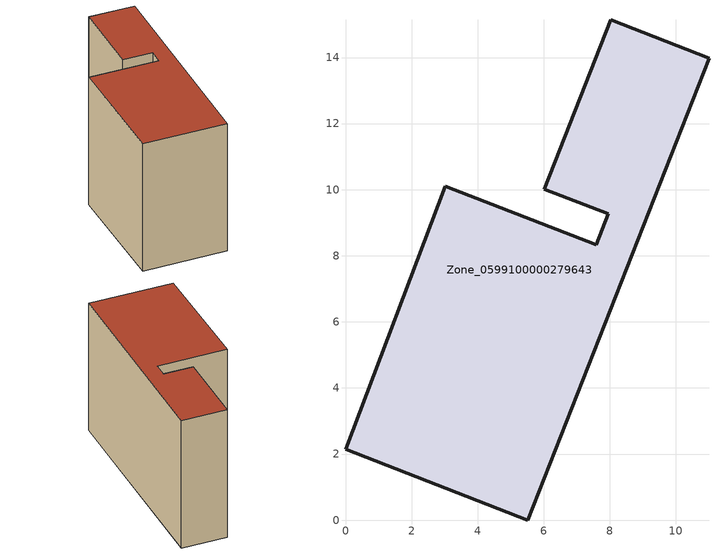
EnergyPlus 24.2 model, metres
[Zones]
Zone_0599100000279643
 floor ground (C_G): 0,2.14 3.02,10.11 7.59,8.33 7.95,9.27 6.02,10.02 8.02,15.14 11,13.98 5.51,0 z0
 wall outside (C_F): 3.02,10.11 0,2.14 5.51,0 11,13.98 8.02,15.14 6.02,10.02 7.95,9.27 7.59,8.33 3.02,10.11 z0:9.7
 roof outside (C_R): 7.95,9.27 7.59,8.33 3.02,10.11 0,2.14 5.51,0 11,13.98 8.02,15.14 6.02,10.02 z9.7
[BUILDING]
Pand.0599100000279643: North Axis=0; Terrain=City; Loads Convergence Tolerance Value=0.04; Temperature Convergence Tolerance Value=0.4; Solar Distribution=FullExterior; Maximum Number of Warmup Days=25; Minimum Number of Warmup Days=1
[Site:Location]
Rotterdam.The.Hague.AP_ZH_NLD Design_Conditions: Latitude=51.96; Longitude=4.45; Time Zone=1; Elevation=-4.5
[SITE:GROUNDTEMPERATURE:BUILDINGSURFACE]
18, 18, 18, 18, 18, 18, 18, 18, 18, 18, 18, 18
[MATERIAL] Thermal Absorptance=0.9; Solar Absorptance=0.7; Visible Absorptance=0.7
Name | Roughness | Thickness | Conductivity | Density | Specific Heat
G.TI.1946 | MediumSmooth | 0.15 | 1 | 540 | 1210
F.TI.1946 | Rough | 0.3 | 0.857143 | 1920 | 840
R.TI.1946 | MediumRough | 0.2 | 0.1 | 1500 | 1000
[CONSTRUCTION]
C_G: G.TI.1946
C_F: F.TI.1946
C_R: R.TI.1946
[ZONE]
Zone_0599100000279643: Type=1; Multiplier=1; Ceiling Height=Autocalculate; Volume=Autocalculate; Floor Area=autocalculate; Part of Total Floor Area=Yes
[ZONEINFILTRATION:DESIGNFLOWRATE]
Infil_Zone_0599100000279643: Zone or ZoneList or Space or SpaceList=Zone_0599100000279643; Schedule=AlwaysOn; Design Flow Rate Calculation Method=Flow/Area; Flow Rate per Floor Area=0.003; Constant Term Coefficient=1; Temperature Term Coefficient=0; Velocity Term Coefficient=0; Velocity Squared Term Coefficient=0
[HVACTEMPLATE:ZONE:IDEALLOADSAIRSYSTEM]
Zone_0599100000279643: Maximum Heating Supply Air Temperature=50; Minimum Cooling Supply Air Temperature=13; Maximum Heating Supply Air Humidity Ratio=0.0156; Minimum Cooling Supply Air Humidity Ratio=0.0077; Heating Limit=NoLimit; Cooling Limit=NoLimit; Dehumidification Control Type=ConstantSensibleHeatRatio; Cooling Sensible Heat Ratio=0.7; Dehumidification Setpoint=60; Humidification Control Type=None; Humidification Setpoint=30; Outdoor Air Method=None; Outdoor Air Flow Rate per Person=0.00944; Outdoor Air Flow Rate per Zone Floor Area=0; Outdoor Air Flow Rate per Zone=0; Demand Controlled Ventilation Type=None; Outdoor Air Economizer Type=NoEconomizer; Heat Recovery Type=None; Sensible Heat Recovery Effectiveness=0.7; Latent Heat Recovery Effectiveness=0.65
[ZONECONTROL:THERMOSTAT]
ThermostatControl_Zone_0599100000279643: Zone or ZoneList=Zone_0599100000279643; Control Type Schedule=DualSetpointControlType; Control 1=Thermostat_Zone_0599100000279643; Temperature Difference Between Cutout And Setpoint=0
[THERMOSTATSETPOINT:DUALSETPOINT]
Thermostat_Zone_0599100000279643: Heating Setpoint Temperature Schedule=HeatingSetpoint_Zone_0599100000279643; Cooling Setpoint Temperature Schedule=CoolingSetpoint_Zone_0599100000279643
[SCHEDULE:COMPACT]
HeatingSetpoint_Zone_0599100000279643: Through: 12/31, For: AllDays, Until: 24:00, 21
CoolingSetpoint_Zone_0599100000279643: Through: 12/31, For: AllDays, Until: 24:00, 24
DualSetpointControlType: Through: 12/31, For: AllDays, Until: 24:00, 4
AlwaysOn: Through: 12/31, For: AllDays, Until: 24:00, 1
